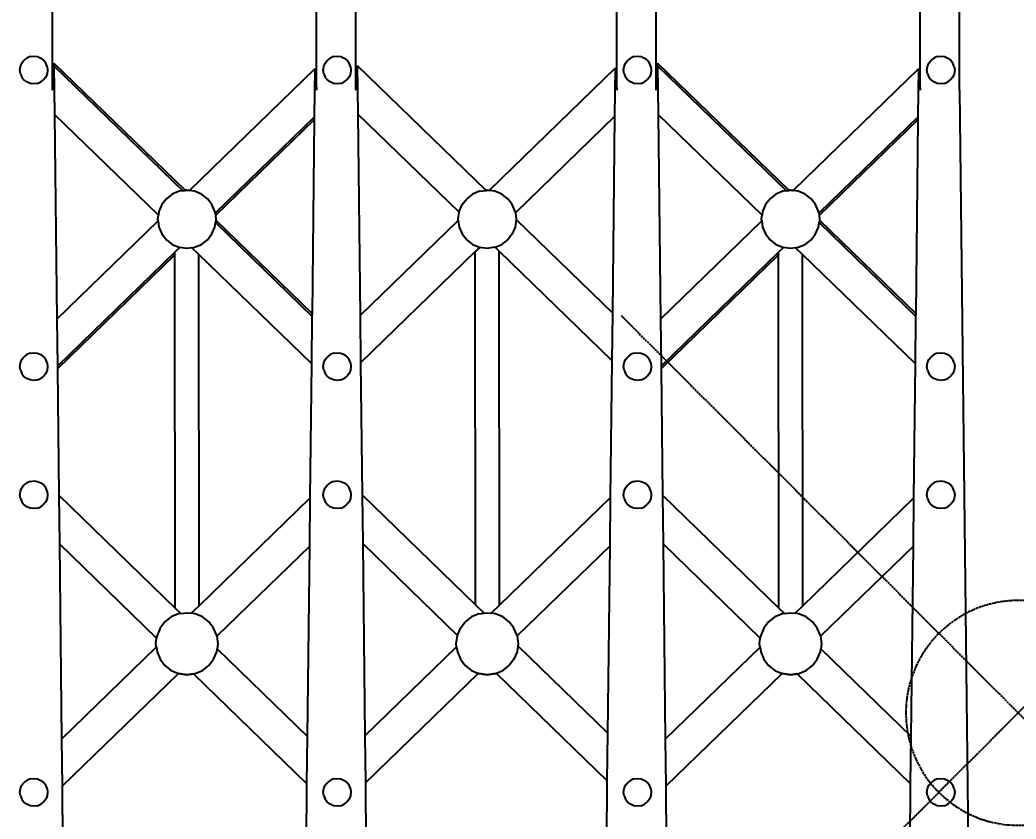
# Model space of a CAD drawing. Extents: x -202236 to 1002404, y -663931 to 1550022.
# Drawn here: x -71575 to -70710, y -329913 to -329219 of the extents above; entities that cross this region are included whole.
import ezdxf

# ---------------------------------------------------------------- set-up
doc = ezdxf.new("R2010")
doc.units = 0
doc.linetypes.add('99立面图例外参$0$99立面图例外参$0$$0$DOTE', pattern=[2.42, 2, -0.2, 0.02, -0.2])
for name, color, linetype in [('99立面图例外参$0$99立面图例外参$0$$0$A-AXIS-DOTE', 14, '99立面图例外参$0$99立面图例外参$0$$0$DOTE'), ('99立面图例外参$0$99立面图例外参$0$$0$AS-COLN', 6, 'Continuous'), ('DIM', 173, 'Continuous')]:
    doc.layers.add(name, color=color, linetype=linetype)
doc.styles.add('DHTEXT-1', font='ROMANS.shx', dxfattribs={"width": 0.7, "bigfont": 'CHINESE.shx'})
doc.dimstyles.new('ZN80', dxfattribs={"dimscale": 80, "dimtxt": 2.5, "dimasz": 1.5, "dimexe": 1, "dimexo": 2, "dimgap": 0.9, "dimtad": 1, "dimdec": 0, "dimdsep": 46, "dimtxsty": 'DHTEXT-1', "dimblk": 'ARCHTICK', "dimcen": 2.5, "dimclrd": 173, "dimclre": 173, "dimclrt": 7, "dimazin": 2, "dimtfac": 0.4, "dimtdec": 0, "dimtix": 1, "dimtmove": 2, "dimatfit": 3, "dimfxl": 0, "dimtolj": 1, "dimtzin": 0, "dimarcsym": 0})

# ---------------------------------------------------------------- blocks, each defined once
blk = doc.blocks.new('99立面图例外参$0$99立面图例外参$0$$0$dotee')
at = {"layer": '99立面图例外参$0$99立面图例外参$0$$0$A-AXIS-DOTE'}
for points in [[(433561.39, -2127753.22), (434268.49, -2128460.33)], [(434268.49, -2127753.22), (433561.39, -2128460.33)]]:
    blk.add_lwpolyline(points, dxfattribs=at)
blk.add_circle((433914.94, -2128106.78), 100, dxfattribs=at)
blk = doc.blocks.new('A$C4A4B1E4B')
at = {"color": 250}
for p, q in [((-903.96, 1056.56), (-903.96, 1499.88)), ((-674.68, 1056.56), (-674.68, 1499.88)), ((-640.59, 1056.56), (-640.59, 1499.88)), ((-413.94, 1056.56), (-413.94, 1499.88)), ((-379.85, 1056.56), (-379.85, 1499.88)), ((-150.57, 1056.56), (-150.57, 1499.88)), ((-116.48, 1056.56), (-116.48, 1499.88)), ((-930.59, 1080.07), (-928.71, 1082.51)), ((-926.27, 1084.39), (-928.71, 1082.51)), ((-923.4, 1085.6), (-926.27, 1084.39)), ((-923.4, 1085.6), (-920.21, 1086.03)), ((-920.21, 1086.03), (-917.01, 1085.6)), ((-917.01, 1085.6), (-914.14, 1084.39)), ((-914.14, 1084.39), (-911.71, 1082.51)), ((-909.82, 1080.07), (-911.71, 1082.51)), ((-667.22, 1080.07), (-665.34, 1082.51)), ((-662.9, 1084.39), (-665.34, 1082.51)), ((-660.03, 1085.6), (-662.9, 1084.39)), ((-660.03, 1085.6), (-656.84, 1086.03)), ((-656.84, 1086.03), (-653.64, 1085.6)), ((-653.64, 1085.6), (-650.77, 1084.39)), ((-650.77, 1084.39), (-648.34, 1082.51)), ((-646.45, 1080.07), (-648.34, 1082.51)), ((-406.48, 1080.07), (-404.6, 1082.51)), ((-402.17, 1084.39), (-404.6, 1082.51)), ((-399.29, 1085.6), (-402.17, 1084.39)), ((-399.29, 1085.6), (-396.1, 1086.03)), ((-396.1, 1086.03), (-392.9, 1085.6)), ((-392.9, 1085.6), (-390.03, 1084.39)), ((-390.03, 1084.39), (-387.6, 1082.51)), ((-385.72, 1080.07), (-387.6, 1082.51)), ((-143.11, 1080.07), (-141.23, 1082.51)), ((-138.8, 1084.39), (-141.23, 1082.51)), ((-135.92, 1085.6), (-138.8, 1084.39)), ((-135.92, 1085.6), (-132.73, 1086.03)), ((-132.73, 1086.03), (-129.53, 1085.6)), ((-129.53, 1085.6), (-126.66, 1084.39)), ((-126.66, 1084.39), (-124.23, 1082.51)), ((-122.35, 1080.07), (-124.23, 1082.51)), ((-932.23, 1074), (-931.8, 1077.2)), ((-931.8, 1070.81), (-932.23, 1074)), ((-931.8, 1077.2), (-930.59, 1080.07)), ((-908.61, 1077.2), (-909.82, 1080.07)), ((-908.61, 1077.2), (-908.18, 1074)), ((-908.18, 1074), (-908.61, 1070.81)), ((-903.96, 1056.56), (-902.76, 1080.05)), ((-902.76, 1080.05), (-789.14, 969.94)), ((-902.76, 1080.05), (-902.74, 1077.69)), ((-902.74, 1077.69), (-790.81, 969.24)), ((-902.74, 1077.69), (-902.25, 1035.48)), ((-784.78, 969.86), (-675.92, 1075.37)), ((-676.4, 1033.5), (-675.92, 1075.37)), ((-675.92, 1075.37), (-674.68, 1056.56)), ((-668.86, 1074), (-668.43, 1077.2)), ((-668.43, 1070.81), (-668.86, 1074)), ((-668.43, 1077.2), (-667.22, 1080.07)), ((-645.24, 1077.2), (-646.45, 1080.07)), ((-645.24, 1077.2), (-644.81, 1074)), ((-644.81, 1074), (-645.24, 1070.81)), ((-640.59, 1056.56), (-639.37, 1077.99)), ((-639.37, 1077.99), (-527.93, 970)), ((-639.37, 1077.99), (-638.89, 1035.78)), ((-524.42, 969.91), (-415.18, 1075.79)), ((-415.66, 1033.92), (-415.18, 1075.79)), ((-415.18, 1075.79), (-413.94, 1056.56)), ((-408.12, 1074), (-407.69, 1077.2)), ((-407.69, 1070.81), (-408.12, 1074)), ((-407.69, 1077.2), (-406.48, 1080.07)), ((-384.5, 1077.2), (-385.72, 1080.07)), ((-384.5, 1077.2), (-384.07, 1074)), ((-384.07, 1074), (-384.5, 1070.81)), ((-379.85, 1056.56), (-378.65, 1080.05)), ((-378.65, 1080.05), (-265.03, 969.94)), ((-378.65, 1080.05), (-378.63, 1077.69)), ((-378.63, 1077.69), (-266.7, 969.24)), ((-378.63, 1077.69), (-378.14, 1035.48)), ((-260.67, 969.86), (-151.81, 1075.37)), ((-152.3, 1033.5), (-151.81, 1075.37)), ((-151.81, 1075.37), (-150.57, 1056.56)), ((-144.75, 1074), (-144.32, 1077.2)), ((-144.32, 1070.81), (-144.75, 1074)), ((-144.32, 1077.2), (-143.11, 1080.07)), ((-121.13, 1077.2), (-122.35, 1080.07)), ((-121.13, 1077.2), (-120.7, 1074)), ((-120.7, 1074), (-121.13, 1070.81)), ((-931.8, 1070.81), (-930.59, 1067.94)), ((-930.59, 1067.94), (-928.71, 1065.5)), ((-926.27, 1063.62), (-928.71, 1065.5)), ((-914.14, 1063.62), (-911.71, 1065.5)), ((-909.82, 1067.94), (-911.71, 1065.5)), ((-908.61, 1070.81), (-909.82, 1067.94)), ((-668.43, 1070.81), (-667.22, 1067.94)), ((-667.22, 1067.94), (-665.34, 1065.5)), ((-662.9, 1063.62), (-665.34, 1065.5)), ((-650.77, 1063.62), (-648.34, 1065.5)), ((-646.45, 1067.94), (-648.34, 1065.5)), ((-645.24, 1070.81), (-646.45, 1067.94)), ((-407.69, 1070.81), (-406.48, 1067.94)), ((-406.48, 1067.94), (-404.6, 1065.5)), ((-402.17, 1063.62), (-404.6, 1065.5)), ((-390.03, 1063.62), (-387.6, 1065.5)), ((-385.72, 1067.94), (-387.6, 1065.5)), ((-384.5, 1070.81), (-385.72, 1067.94)), ((-144.32, 1070.81), (-143.11, 1067.94)), ((-143.11, 1067.94), (-141.23, 1065.5)), ((-138.8, 1063.62), (-141.23, 1065.5)), ((-126.66, 1063.62), (-124.23, 1065.5)), ((-122.35, 1067.94), (-124.23, 1065.5)), ((-121.13, 1070.81), (-122.35, 1067.94)), ((-923.4, 1062.41), (-926.27, 1063.62)), ((-920.21, 1061.98), (-923.4, 1062.41)), ((-917.01, 1062.41), (-920.21, 1061.98)), ((-917.01, 1062.41), (-914.14, 1063.62)), ((-660.03, 1062.41), (-662.9, 1063.62)), ((-656.84, 1061.98), (-660.03, 1062.41)), ((-653.64, 1062.41), (-656.84, 1061.98)), ((-653.64, 1062.41), (-650.77, 1063.62)), ((-399.29, 1062.41), (-402.17, 1063.62)), ((-396.1, 1061.98), (-399.29, 1062.41)), ((-392.9, 1062.41), (-396.1, 1061.98)), ((-392.9, 1062.41), (-390.03, 1063.62)), ((-135.92, 1062.41), (-138.8, 1063.62)), ((-132.73, 1061.98), (-135.92, 1062.41)), ((-129.53, 1062.41), (-132.73, 1061.98)), ((-129.53, 1062.41), (-126.66, 1063.62)), ((-116.48, 1056.56), (-105.9, 133.58)), ((-812.06, 948.09), (-902.25, 1035.48)), ((-902.25, 1035.48), (-900.22, 857.97)), ((-676.4, 1033.5), (-762.78, 949.78)), ((-676.43, 1031.15), (-762.43, 947.79)), ((-678.36, 862.6), (-676.43, 1031.15)), ((-676.43, 1031.15), (-676.4, 1033.5)), ((-550.98, 950.6), (-638.89, 1035.78)), ((-638.89, 1035.78), (-636.88, 860.9)), ((-415.66, 1033.92), (-502.02, 950.21)), ((-417.62, 863.11), (-415.66, 1033.92)), ((-287.95, 948.09), (-378.14, 1035.48)), ((-378.14, 1035.48), (-376.11, 857.97)), ((-152.3, 1033.5), (-238.67, 949.78)), ((-152.32, 1031.15), (-238.33, 947.79)), ((-154.25, 862.6), (-152.32, 1031.15)), ((-152.32, 1031.15), (-152.3, 1033.5)), ((-793.97, 968.81), (-800, 966.27)), ((-790.81, 969.24), (-793.97, 968.81)), ((-790.81, 969.24), (-788.7, 969.52)), ((-789.14, 969.94), (-787.27, 970.19)), ((-788.7, 969.52), (-789.14, 969.94)), ((-788.7, 969.52), (-787.28, 969.71)), ((-787.28, 969.71), (-785.22, 969.44)), ((-787.27, 970.19), (-784.78, 969.86)), ((-785.22, 969.44), (-784.78, 969.86)), ((-780.58, 968.81), (-785.22, 969.44)), ((-774.56, 966.27), (-780.58, 968.81)), ((-533.24, 968.81), (-539.26, 966.27)), ((-533.24, 968.81), (-527.5, 969.58)), ((-527.93, 970), (-526.53, 970.19)), ((-527.93, 970), (-527.5, 969.58)), ((-527.5, 969.58), (-526.54, 969.71)), ((-526.54, 969.71), (-524.86, 969.49)), ((-526.53, 970.19), (-524.42, 969.91)), ((-524.86, 969.49), (-524.42, 969.91)), ((-519.84, 968.81), (-524.86, 969.49)), ((-513.82, 966.27), (-519.84, 968.81)), ((-269.87, 968.81), (-275.89, 966.27)), ((-266.7, 969.24), (-269.87, 968.81)), ((-266.7, 969.24), (-264.59, 969.52)), ((-265.03, 969.94), (-263.16, 970.19)), ((-264.59, 969.52), (-265.03, 969.94)), ((-264.59, 969.52), (-263.17, 969.71)), ((-263.17, 969.71), (-261.11, 969.44)), ((-263.16, 970.19), (-260.67, 969.86)), ((-261.11, 969.44), (-260.67, 969.86)), ((-256.47, 968.81), (-261.11, 969.44)), ((-250.45, 966.27), (-256.47, 968.81)), ((-805.1, 962.32), (-809.04, 957.22)), ((-800, 966.27), (-805.1, 962.32)), ((-769.46, 962.32), (-774.56, 966.27)), ((-765.51, 957.22), (-769.46, 962.32)), ((-548.3, 957.22), (-544.36, 962.32)), ((-539.26, 966.27), (-544.36, 962.32)), ((-508.72, 962.32), (-513.82, 966.27)), ((-504.77, 957.22), (-508.72, 962.32)), ((-280.99, 962.32), (-284.93, 957.22)), ((-275.89, 966.27), (-280.99, 962.32)), ((-245.35, 962.32), (-250.45, 966.27)), ((-241.4, 957.22), (-245.35, 962.32)), ((-809.04, 957.22), (-811.59, 951.2)), ((-762.97, 951.2), (-765.51, 957.22)), ((-550.85, 951.2), (-548.3, 957.22)), ((-502.23, 951.2), (-504.77, 957.22)), ((-284.93, 957.22), (-287.48, 951.2)), ((-238.86, 951.2), (-241.4, 957.22)), ((-900.22, 857.97), (-812.31, 943.18)), ((-812.49, 944.5), (-812.45, 944.78)), ((-812.31, 943.18), (-812.49, 944.5)), ((-812.48, 944.98), (-812.06, 948.09)), ((-812.45, 944.78), (-812.48, 944.98)), ((-812.45, 944.78), (-812.01, 948.04)), ((-812.31, 943.18), (-811.59, 937.8)), ((-812.01, 948.04), (-812.06, 948.09)), ((-811.59, 951.2), (-812.01, 948.04)), ((-762.78, 949.78), (-762.97, 951.2)), ((-762.78, 949.78), (-762.5, 947.72)), ((-762.5, 947.72), (-762.43, 947.79)), ((-762.5, 947.72), (-762.09, 944.7)), ((-762.16, 943.8), (-762.44, 941.74)), ((-762.43, 947.79), (-762.06, 944.98)), ((-762.07, 944.5), (-762.16, 943.8)), ((-762.16, 943.8), (-678.36, 862.6)), ((-762.06, 944.98), (-762.09, 944.7)), ((-762.09, 944.7), (-762.07, 944.5)), ((-636.88, 860.9), (-551.62, 943.54)), ((-551.75, 944.5), (-551.71, 944.78)), ((-551.62, 943.54), (-551.75, 944.5)), ((-551.74, 944.98), (-550.98, 950.6)), ((-551.71, 944.78), (-551.74, 944.98)), ((-551.71, 944.78), (-550.93, 950.55)), ((-551.62, 943.54), (-550.85, 937.8)), ((-550.93, 950.55), (-550.98, 950.6)), ((-550.93, 950.55), (-550.85, 951.2)), ((-502.09, 950.15), (-502.23, 951.2)), ((-501.36, 944.26), (-502.23, 937.8)), ((-502.02, 950.21), (-502.09, 950.15)), ((-502.09, 950.15), (-501.36, 944.7)), ((-502.02, 950.21), (-501.32, 944.98)), ((-501.32, 944.98), (-501.36, 944.7)), ((-501.36, 944.7), (-501.33, 944.5)), ((-501.33, 944.5), (-501.36, 944.26)), ((-501.36, 944.26), (-417.62, 863.11)), ((-376.11, 857.97), (-288.2, 943.18)), ((-288.38, 944.5), (-288.34, 944.78)), ((-288.2, 943.18), (-288.38, 944.5)), ((-288.37, 944.98), (-287.95, 948.09)), ((-288.34, 944.78), (-288.37, 944.98)), ((-288.34, 944.78), (-287.9, 948.04)), ((-288.2, 943.18), (-287.48, 937.8)), ((-287.9, 948.04), (-287.95, 948.09)), ((-287.48, 951.2), (-287.9, 948.04)), ((-238.67, 949.78), (-238.86, 951.2)), ((-238.67, 949.78), (-238.39, 947.72)), ((-238.39, 947.72), (-238.33, 947.79)), ((-238.39, 947.72), (-237.99, 944.7)), ((-238.33, 947.79), (-237.95, 944.98)), ((-238.05, 943.8), (-238.33, 941.74)), ((-237.96, 944.5), (-238.05, 943.8)), ((-238.05, 943.8), (-154.25, 862.6)), ((-237.95, 944.98), (-237.99, 944.7)), ((-237.99, 944.7), (-237.96, 944.5)), ((-811.59, 937.8), (-809.04, 931.78)), ((-765.51, 931.78), (-762.97, 937.8)), ((-762.97, 937.8), (-762.44, 941.74)), ((-762.44, 941.74), (-678.39, 860.3)), ((-550.85, 937.8), (-548.3, 931.78)), ((-502.23, 937.8), (-504.77, 931.78)), ((-287.48, 937.8), (-284.93, 931.78)), ((-241.4, 931.78), (-238.86, 937.8)), ((-238.86, 937.8), (-238.33, 941.74)), ((-238.33, 941.74), (-154.28, 860.3)), ((-809.04, 931.78), (-805.1, 926.68)), ((-805.1, 926.68), (-800, 922.74)), ((-774.56, 922.74), (-769.46, 926.68)), ((-769.46, 926.68), (-765.51, 931.78)), ((-548.3, 931.78), (-544.36, 926.68)), ((-544.36, 926.68), (-539.26, 922.74)), ((-513.82, 922.74), (-508.72, 926.68)), ((-504.77, 931.78), (-508.72, 926.68)), ((-284.93, 931.78), (-280.99, 926.68)), ((-280.99, 926.68), (-275.89, 922.74)), ((-250.45, 922.74), (-245.35, 926.68)), ((-245.35, 926.68), (-241.4, 931.78)), ((-800, 922.74), (-793.97, 920.19)), ((-793.39, 920.11), (-797.62, 916.01)), ((-793.97, 920.19), (-793.39, 920.11)), ((-787.28, 919.29), (-793.39, 920.11)), ((-782.95, 919.87), (-787.28, 919.29)), ((-782.95, 919.87), (-780.58, 920.19)), ((-776.79, 913.91), (-782.95, 919.87)), ((-780.58, 920.19), (-774.56, 922.74)), ((-539.26, 922.74), (-533.24, 920.19)), ((-533.02, 920.16), (-536.88, 916.42)), ((-533.24, 920.19), (-533.02, 920.16)), ((-526.54, 919.29), (-533.02, 920.16)), ((-519.84, 920.19), (-526.54, 919.29)), ((-519.84, 920.19), (-519.68, 920.26)), ((-519.68, 920.26), (-513.82, 922.74)), ((-516.06, 916.75), (-519.68, 920.26)), ((-418.09, 821.83), (-516.06, 916.75)), ((-515.96, 609.62), (-516.06, 916.75)), ((-275.89, 922.74), (-269.87, 920.19)), ((-269.28, 920.11), (-273.51, 916.01)), ((-269.87, 920.19), (-269.28, 920.11)), ((-263.17, 919.29), (-269.28, 920.11)), ((-258.84, 919.87), (-263.17, 919.29)), ((-258.84, 919.87), (-256.47, 920.19)), ((-252.69, 913.91), (-258.84, 919.87)), ((-256.47, 920.19), (-250.45, 922.74)), ((-797.62, 916.01), (-899.75, 817.02)), ((-797.62, 913.68), (-899.72, 814.72)), ((-797.62, 913.68), (-797.62, 916.01)), ((-797.52, 607.26), (-797.62, 913.68)), ((-776.7, 609.21), (-776.79, 913.91)), ((-678.86, 819.02), (-776.79, 913.91)), ((-536.88, 916.42), (-636.41, 819.95)), ((-536.79, 610.1), (-536.88, 916.42)), ((-273.51, 916.01), (-375.64, 817.02)), ((-273.51, 913.68), (-375.61, 814.72)), ((-273.51, 913.68), (-273.51, 916.01)), ((-273.42, 607.26), (-273.51, 913.68)), ((-252.59, 609.21), (-252.69, 913.91)), ((-154.75, 819.02), (-252.69, 913.91)), ((-900.22, 857.97), (-899.75, 817.02)), ((-678.86, 819.02), (-678.39, 860.3)), ((-678.39, 860.3), (-678.36, 862.6)), ((-636.88, 860.9), (-636.41, 819.95)), ((-418.09, 821.83), (-417.62, 863.11)), ((-376.11, 857.97), (-375.64, 817.02)), ((-154.75, 819.02), (-154.28, 860.3)), ((-154.28, 860.3), (-154.25, 862.6)), ((-931.8, 819.95), (-930.59, 822.82)), ((-930.59, 822.82), (-928.71, 825.25)), ((-926.27, 827.13), (-928.71, 825.25)), ((-923.4, 828.35), (-926.27, 827.13)), ((-923.4, 828.35), (-920.21, 828.78)), ((-920.21, 828.78), (-917.01, 828.35)), ((-917.01, 828.35), (-914.14, 827.13)), ((-914.14, 827.13), (-911.71, 825.25)), ((-909.82, 822.82), (-911.71, 825.25)), ((-908.61, 819.95), (-909.82, 822.82)), ((-668.43, 819.95), (-667.22, 822.82)), ((-667.22, 822.82), (-665.34, 825.25)), ((-662.9, 827.13), (-665.34, 825.25)), ((-660.03, 828.35), (-662.9, 827.13)), ((-660.03, 828.35), (-656.84, 828.78)), ((-656.84, 828.78), (-653.64, 828.35)), ((-653.64, 828.35), (-650.77, 827.13)), ((-650.77, 827.13), (-648.34, 825.25)), ((-646.45, 822.82), (-648.34, 825.25)), ((-645.24, 819.95), (-646.45, 822.82)), ((-419.45, 703.17), (-418.09, 821.83)), ((-407.69, 819.95), (-406.48, 822.82)), ((-406.48, 822.82), (-404.6, 825.25)), ((-402.17, 827.13), (-404.6, 825.25)), ((-399.29, 828.35), (-402.17, 827.13)), ((-399.29, 828.35), (-396.1, 828.78)), ((-396.1, 828.78), (-392.9, 828.35)), ((-392.9, 828.35), (-390.03, 827.13)), ((-390.03, 827.13), (-387.6, 825.25)), ((-385.72, 822.82), (-387.6, 825.25)), ((-384.5, 819.95), (-385.72, 822.82)), ((-144.32, 819.95), (-143.11, 822.82)), ((-143.11, 822.82), (-141.23, 825.25)), ((-138.8, 827.13), (-141.23, 825.25)), ((-135.92, 828.35), (-138.8, 827.13)), ((-135.92, 828.35), (-132.73, 828.78)), ((-132.73, 828.78), (-129.53, 828.35)), ((-129.53, 828.35), (-126.66, 827.13)), ((-126.66, 827.13), (-124.23, 825.25)), ((-122.35, 822.82), (-124.23, 825.25)), ((-121.13, 819.95), (-122.35, 822.82)), ((-932.23, 816.75), (-931.8, 819.95)), ((-931.8, 813.56), (-932.23, 816.75)), ((-931.8, 813.56), (-930.59, 810.69)), ((-908.61, 813.56), (-909.82, 810.69)), ((-908.61, 819.95), (-908.18, 816.75)), ((-908.18, 816.75), (-908.61, 813.56)), ((-899.75, 817.02), (-899.72, 814.72)), ((-899.72, 814.72), (-898.46, 705.07)), ((-680.2, 702.75), (-678.86, 819.02)), ((-668.86, 816.75), (-668.43, 819.95)), ((-668.43, 813.56), (-668.86, 816.75)), ((-668.43, 813.56), (-667.22, 810.69)), ((-645.24, 813.56), (-646.45, 810.69)), ((-645.24, 819.95), (-644.81, 816.75)), ((-644.81, 816.75), (-645.24, 813.56)), ((-636.41, 819.95), (-635.1, 705.36)), ((-408.12, 816.75), (-407.69, 819.95)), ((-407.69, 813.56), (-408.12, 816.75)), ((-407.69, 813.56), (-406.48, 810.69)), ((-384.5, 813.56), (-385.72, 810.69)), ((-384.5, 819.95), (-384.07, 816.75)), ((-384.07, 816.75), (-384.5, 813.56)), ((-375.64, 817.02), (-375.61, 814.72)), ((-375.61, 814.72), (-374.36, 705.07)), ((-156.09, 702.75), (-154.75, 819.02)), ((-144.75, 816.75), (-144.32, 819.95)), ((-144.32, 813.56), (-144.75, 816.75)), ((-144.32, 813.56), (-143.11, 810.69)), ((-121.13, 813.56), (-122.35, 810.69)), ((-121.13, 819.95), (-120.7, 816.75)), ((-120.7, 816.75), (-121.13, 813.56)), ((-930.59, 810.69), (-928.71, 808.25)), ((-926.27, 806.37), (-928.71, 808.25)), ((-923.4, 805.16), (-926.27, 806.37)), ((-920.21, 804.73), (-923.4, 805.16)), ((-917.01, 805.16), (-920.21, 804.73)), ((-917.01, 805.16), (-914.14, 806.37)), ((-914.14, 806.37), (-911.71, 808.25)), ((-909.82, 810.69), (-911.71, 808.25)), ((-667.22, 810.69), (-665.34, 808.25)), ((-662.9, 806.37), (-665.34, 808.25)), ((-660.03, 805.16), (-662.9, 806.37)), ((-656.84, 804.73), (-660.03, 805.16)), ((-653.64, 805.16), (-656.84, 804.73)), ((-653.64, 805.16), (-650.77, 806.37)), ((-650.77, 806.37), (-648.34, 808.25)), ((-646.45, 810.69), (-648.34, 808.25)), ((-406.48, 810.69), (-404.6, 808.25)), ((-402.17, 806.37), (-404.6, 808.25)), ((-399.29, 805.16), (-402.17, 806.37)), ((-396.1, 804.73), (-399.29, 805.16)), ((-392.9, 805.16), (-396.1, 804.73)), ((-392.9, 805.16), (-390.03, 806.37)), ((-390.03, 806.37), (-387.6, 808.25)), ((-385.72, 810.69), (-387.6, 808.25)), ((-143.11, 810.69), (-141.23, 808.25)), ((-138.8, 806.37), (-141.23, 808.25)), ((-135.92, 805.16), (-138.8, 806.37)), ((-132.73, 804.73), (-135.92, 805.16)), ((-129.53, 805.16), (-132.73, 804.73)), ((-129.53, 805.16), (-126.66, 806.37)), ((-126.66, 806.37), (-124.23, 808.25)), ((-122.35, 810.69), (-124.23, 808.25)), ((-931.8, 708.71), (-930.59, 711.59)), ((-930.59, 711.59), (-928.71, 714.02)), ((-926.27, 715.9), (-928.71, 714.02)), ((-923.4, 717.12), (-926.27, 715.9)), ((-923.4, 717.12), (-920.21, 717.55)), ((-920.21, 717.55), (-917.01, 717.12)), ((-917.01, 717.12), (-914.14, 715.9)), ((-914.14, 715.9), (-911.71, 714.02)), ((-909.82, 711.59), (-911.71, 714.02)), ((-908.61, 708.71), (-909.82, 711.59)), ((-668.43, 708.71), (-667.22, 711.59)), ((-667.22, 711.59), (-665.34, 714.02)), ((-662.9, 715.9), (-665.34, 714.02)), ((-660.03, 717.12), (-662.9, 715.9)), ((-660.03, 717.12), (-656.84, 717.55)), ((-656.84, 717.55), (-653.64, 717.12)), ((-653.64, 717.12), (-650.77, 715.9)), ((-650.77, 715.9), (-648.34, 714.02)), ((-646.45, 711.59), (-648.34, 714.02)), ((-645.24, 708.71), (-646.45, 711.59)), ((-407.69, 708.71), (-406.48, 711.59)), ((-406.48, 711.59), (-404.6, 714.02)), ((-402.17, 715.9), (-404.6, 714.02)), ((-399.29, 717.12), (-402.17, 715.9)), ((-399.29, 717.12), (-396.1, 717.55)), ((-396.1, 717.55), (-392.9, 717.12)), ((-392.9, 717.12), (-390.03, 715.9)), ((-390.03, 715.9), (-387.6, 714.02)), ((-385.72, 711.59), (-387.6, 714.02)), ((-384.5, 708.71), (-385.72, 711.59)), ((-144.32, 708.71), (-143.11, 711.59)), ((-143.11, 711.59), (-141.23, 714.02)), ((-138.8, 715.9), (-141.23, 714.02)), ((-135.92, 717.12), (-138.8, 715.9)), ((-135.92, 717.12), (-132.73, 717.55)), ((-132.73, 717.55), (-129.53, 717.12)), ((-129.53, 717.12), (-126.66, 715.9)), ((-126.66, 715.9), (-124.23, 714.02)), ((-122.35, 711.59), (-124.23, 714.02)), ((-121.13, 708.71), (-122.35, 711.59)), ((-932.23, 705.52), (-931.8, 708.71)), ((-931.8, 702.33), (-932.23, 705.52)), ((-931.8, 702.33), (-930.59, 699.45)), ((-908.61, 702.33), (-909.82, 699.45)), ((-908.61, 708.71), (-908.18, 705.52)), ((-908.18, 705.52), (-908.61, 702.33)), ((-898.46, 705.07), (-797.52, 607.26)), ((-898.46, 705.07), (-897.98, 662.86)), ((-776.7, 609.21), (-680.2, 702.75)), ((-680.68, 660.88), (-680.2, 702.75)), ((-668.86, 705.52), (-668.43, 708.71)), ((-668.43, 702.33), (-668.86, 705.52)), ((-668.43, 702.33), (-667.22, 699.45)), ((-645.24, 702.33), (-646.45, 699.45)), ((-645.24, 708.71), (-644.81, 705.52)), ((-644.81, 705.52), (-645.24, 702.33)), ((-635.1, 705.36), (-536.79, 610.1)), ((-635.1, 705.36), (-634.61, 663.15)), ((-515.96, 609.62), (-419.45, 703.17)), ((-419.93, 661.3), (-419.45, 703.17)), ((-408.12, 705.52), (-407.69, 708.71)), ((-407.69, 702.33), (-408.12, 705.52)), ((-407.69, 702.33), (-406.48, 699.45)), ((-384.5, 702.33), (-385.72, 699.45)), ((-384.5, 708.71), (-384.07, 705.52)), ((-384.07, 705.52), (-384.5, 702.33)), ((-374.36, 705.07), (-273.42, 607.26)), ((-374.36, 705.07), (-373.87, 662.86)), ((-252.59, 609.21), (-156.09, 702.75)), ((-156.57, 660.88), (-156.09, 702.75)), ((-144.75, 705.52), (-144.32, 708.71)), ((-144.32, 702.33), (-144.75, 705.52)), ((-144.32, 702.33), (-143.11, 699.45)), ((-121.13, 702.33), (-122.35, 699.45)), ((-121.13, 708.71), (-120.7, 705.52)), ((-120.7, 705.52), (-121.13, 702.33)), ((-930.59, 699.45), (-928.71, 697.02)), ((-926.27, 695.14), (-928.71, 697.02)), ((-923.4, 693.92), (-926.27, 695.14)), ((-920.21, 693.49), (-923.4, 693.92)), ((-917.01, 693.92), (-920.21, 693.49)), ((-917.01, 693.92), (-914.14, 695.14)), ((-914.14, 695.14), (-911.71, 697.02)), ((-909.82, 699.45), (-911.71, 697.02)), ((-667.22, 699.45), (-665.34, 697.02)), ((-662.9, 695.14), (-665.34, 697.02)), ((-660.03, 693.92), (-662.9, 695.14)), ((-656.84, 693.49), (-660.03, 693.92)), ((-653.64, 693.92), (-656.84, 693.49)), ((-653.64, 693.92), (-650.77, 695.14)), ((-650.77, 695.14), (-648.34, 697.02)), ((-646.45, 699.45), (-648.34, 697.02)), ((-406.48, 699.45), (-404.6, 697.02)), ((-402.17, 695.14), (-404.6, 697.02)), ((-399.29, 693.92), (-402.17, 695.14)), ((-396.1, 693.49), (-399.29, 693.92)), ((-392.9, 693.92), (-396.1, 693.49)), ((-392.9, 693.92), (-390.03, 695.14)), ((-390.03, 695.14), (-387.6, 697.02)), ((-385.72, 699.45), (-387.6, 697.02)), ((-143.11, 699.45), (-141.23, 697.02)), ((-138.8, 695.14), (-141.23, 697.02)), ((-135.92, 693.92), (-138.8, 695.14)), ((-132.73, 693.49), (-135.92, 693.92)), ((-129.53, 693.92), (-132.73, 693.49)), ((-129.53, 693.92), (-126.66, 695.14)), ((-126.66, 695.14), (-124.23, 697.02)), ((-122.35, 699.45), (-124.23, 697.02)), ((-813.54, 581.04), (-897.98, 662.86)), ((-897.98, 662.86), (-896.04, 493.53)), ((-680.68, 660.88), (-761.24, 582.79)), ((-682.57, 495.86), (-680.68, 660.88)), ((-552.44, 583.53), (-634.61, 663.15)), ((-634.61, 663.15), (-632.7, 496.47)), ((-419.93, 661.3), (-500.55, 583.15)), ((-421.8, 498.67), (-419.93, 661.3)), ((-289.43, 581.04), (-373.87, 662.86)), ((-373.87, 662.86), (-371.93, 493.53)), ((-156.57, 660.88), (-237.13, 582.79)), ((-158.46, 495.86), (-156.57, 660.88)), ((-797.52, 607.26), (-792.6, 602.49)), ((-783.42, 602.69), (-776.7, 609.21)), ((-536.79, 610.1), (-529.29, 602.84)), ((-515.96, 609.62), (-523.06, 602.74)), ((-273.42, 607.26), (-268.49, 602.49)), ((-259.32, 602.69), (-252.59, 609.21)), ((-800.85, 599.53), (-806.29, 595.32)), ((-794.42, 602.25), (-800.85, 599.53)), ((-792.6, 602.49), (-794.42, 602.25)), ((-792.6, 602.49), (-787.27, 603.21)), ((-787.27, 603.21), (-783.42, 602.69)), ((-780.13, 602.25), (-783.42, 602.69)), ((-773.7, 599.53), (-780.13, 602.25)), ((-768.25, 595.32), (-773.7, 599.53)), ((-540.11, 599.53), (-545.56, 595.32)), ((-533.68, 602.25), (-540.11, 599.53)), ((-533.68, 602.25), (-529.29, 602.84)), ((-529.29, 602.84), (-526.54, 603.21)), ((-526.54, 603.21), (-523.06, 602.74)), ((-519.39, 602.25), (-523.06, 602.74)), ((-512.96, 599.53), (-519.39, 602.25)), ((-507.52, 595.32), (-512.96, 599.53)), ((-276.74, 599.53), (-282.19, 595.32)), ((-270.31, 602.25), (-276.74, 599.53)), ((-268.49, 602.49), (-270.31, 602.25)), ((-268.49, 602.49), (-263.17, 603.21)), ((-263.17, 603.21), (-259.32, 602.69)), ((-256.02, 602.25), (-259.32, 602.69)), ((-249.59, 599.53), (-256.02, 602.25)), ((-244.15, 595.32), (-249.59, 599.53)), ((-810.5, 589.88), (-813.22, 583.45)), ((-806.29, 595.32), (-810.5, 589.88)), ((-764.05, 589.88), (-768.25, 595.32)), ((-761.33, 583.45), (-764.05, 589.88)), ((-552.44, 583.53), (-549.76, 589.88)), ((-549.76, 589.88), (-545.56, 595.32)), ((-503.31, 589.88), (-507.52, 595.32)), ((-500.59, 583.45), (-503.31, 589.88)), ((-286.39, 589.88), (-289.11, 583.45)), ((-282.19, 595.32), (-286.39, 589.88)), ((-239.94, 589.88), (-244.15, 595.32)), ((-237.22, 583.45), (-239.94, 589.88)), ((-814.18, 576.3), (-813.54, 581.04)), ((-813.22, 583.45), (-813.54, 581.04)), ((-761.24, 582.79), (-761.33, 583.45)), ((-761.24, 582.79), (-760.37, 576.3)), ((-553.44, 576.3), (-552.48, 583.45)), ((-552.48, 583.45), (-552.44, 583.53)), ((-500.55, 583.15), (-500.59, 583.45)), ((-500.55, 583.15), (-499.63, 576.3)), ((-290.07, 576.3), (-289.43, 581.04)), ((-289.11, 583.45), (-289.43, 581.04)), ((-237.13, 582.79), (-237.22, 583.45)), ((-237.13, 582.79), (-236.26, 576.3)), ((-896.04, 493.53), (-813.81, 573.24)), ((-814.16, 576.15), (-814.18, 576.3)), ((-814.18, 575.99), (-814.16, 576.15)), ((-813.81, 573.24), (-814.18, 575.99)), ((-813.77, 573.27), (-814.16, 576.15)), ((-813.81, 573.24), (-813.77, 573.27)), ((-813.77, 573.27), (-813.22, 569.15)), ((-761.33, 569.15), (-760.97, 571.84)), ((-760.39, 576.15), (-760.97, 571.84)), ((-760.97, 571.84), (-760.93, 571.8)), ((-760.37, 575.99), (-760.93, 571.8)), ((-760.93, 571.8), (-682.57, 495.86)), ((-760.37, 576.3), (-760.39, 576.15)), ((-760.39, 576.15), (-760.37, 575.99)), ((-632.7, 496.47), (-553.12, 573.61)), ((-553.42, 576.15), (-553.44, 576.3)), ((-553.44, 575.99), (-553.42, 576.15)), ((-553.12, 573.61), (-553.44, 575.99)), ((-553.08, 573.64), (-553.42, 576.15)), ((-553.12, 573.61), (-553.08, 573.64)), ((-553.08, 573.64), (-552.48, 569.15)), ((-499.89, 574.35), (-500.59, 569.15)), ((-499.65, 576.15), (-499.89, 574.35)), ((-499.89, 574.35), (-499.86, 574.31)), ((-499.63, 575.99), (-499.86, 574.31)), ((-499.86, 574.31), (-421.8, 498.67)), ((-499.63, 576.3), (-499.65, 576.15)), ((-499.65, 576.15), (-499.63, 575.99)), ((-371.93, 493.53), (-289.7, 573.24)), ((-290.05, 576.15), (-290.07, 576.3)), ((-290.07, 575.99), (-290.05, 576.15)), ((-289.7, 573.24), (-290.07, 575.99)), ((-289.66, 573.27), (-290.05, 576.15)), ((-289.7, 573.24), (-289.66, 573.27)), ((-289.66, 573.27), (-289.11, 569.15)), ((-237.22, 569.15), (-236.86, 571.84)), ((-236.28, 576.15), (-236.86, 571.84)), ((-236.86, 571.84), (-236.83, 571.8)), ((-236.26, 575.99), (-236.83, 571.8)), ((-236.83, 571.8), (-158.46, 495.86)), ((-236.26, 576.3), (-236.28, 576.15)), ((-236.28, 576.15), (-236.26, 575.99)), ((-813.22, 569.15), (-810.5, 562.73)), ((-810.5, 562.73), (-806.29, 557.28)), ((-768.25, 557.28), (-764.05, 562.73)), ((-764.05, 562.73), (-761.33, 569.15)), ((-552.48, 569.15), (-549.76, 562.73)), ((-549.76, 562.73), (-545.56, 557.28)), ((-503.31, 562.73), (-507.52, 557.28)), ((-500.59, 569.15), (-503.31, 562.73)), ((-289.11, 569.15), (-286.39, 562.73)), ((-286.39, 562.73), (-282.19, 557.28)), ((-244.15, 557.28), (-239.94, 562.73)), ((-239.94, 562.73), (-237.22, 569.15)), ((-806.29, 557.28), (-800.85, 553.07)), ((-773.7, 553.07), (-768.25, 557.28)), ((-545.56, 557.28), (-540.11, 553.07)), ((-512.96, 553.07), (-507.52, 557.28)), ((-282.19, 557.28), (-276.74, 553.07)), ((-249.59, 553.07), (-244.15, 557.28)), ((-794.83, 550.22), (-895.57, 452.58)), ((-800.85, 553.07), (-794.61, 550.44)), ((-794.61, 550.44), (-794.83, 550.22)), ((-794.42, 550.05), (-794.83, 550.22)), ((-794.42, 550.36), (-794.61, 550.44)), ((-787.27, 549.4), (-794.42, 550.36)), ((-787.27, 549.09), (-794.42, 550.05)), ((-781.67, 550.15), (-787.27, 549.4)), ((-781.39, 549.88), (-787.27, 549.09)), ((-781.67, 550.15), (-780.13, 550.36)), ((-781.39, 549.88), (-781.67, 550.15)), ((-683.04, 454.58), (-781.39, 549.88)), ((-780.13, 550.36), (-773.7, 553.07)), ((-534.39, 550.35), (-632.23, 455.52)), ((-540.11, 553.07), (-534.17, 550.57)), ((-534.17, 550.57), (-534.39, 550.35)), ((-533.68, 550.05), (-534.39, 550.35)), ((-533.68, 550.36), (-534.17, 550.57)), ((-526.54, 549.4), (-533.68, 550.36)), ((-526.54, 549.09), (-533.68, 550.05)), ((-519.39, 550.36), (-526.54, 549.4)), ((-519.39, 550.05), (-526.54, 549.09)), ((-519.39, 550.36), (-518.57, 550.71)), ((-519.39, 550.05), (-518.35, 550.49)), ((-518.57, 550.71), (-512.96, 553.07)), ((-518.35, 550.49), (-518.57, 550.71)), ((-422.27, 457.39), (-518.35, 550.49)), ((-270.73, 550.22), (-371.46, 452.58)), ((-276.74, 553.07), (-270.5, 550.44)), ((-270.5, 550.44), (-270.73, 550.22)), ((-270.31, 550.05), (-270.73, 550.22)), ((-270.31, 550.36), (-270.5, 550.44)), ((-263.17, 549.4), (-270.31, 550.36)), ((-263.17, 549.09), (-270.31, 550.05)), ((-257.56, 550.15), (-263.17, 549.4)), ((-257.28, 549.88), (-263.17, 549.09)), ((-257.56, 550.15), (-256.02, 550.36)), ((-257.28, 549.88), (-257.56, 550.15)), ((-158.93, 454.58), (-257.28, 549.88)), ((-256.02, 550.36), (-249.59, 553.07)), ((-896.04, 493.53), (-895.57, 452.58)), ((-683.04, 454.58), (-682.57, 495.86)), ((-632.7, 496.47), (-632.23, 455.52)), ((-422.27, 457.39), (-421.8, 498.67)), ((-371.93, 493.53), (-371.46, 452.58)), ((-158.93, 454.58), (-158.46, 495.86)), ((-923.4, 458.96), (-926.27, 457.75)), ((-923.4, 458.96), (-920.21, 459.39)), ((-920.21, 459.39), (-917.01, 458.96)), ((-917.01, 458.96), (-914.14, 457.75)), ((-660.03, 458.96), (-662.9, 457.75)), ((-660.03, 458.96), (-656.84, 459.39)), ((-656.84, 459.39), (-653.64, 458.96)), ((-653.64, 458.96), (-650.77, 457.75)), ((-399.29, 458.96), (-402.17, 457.75)), ((-399.29, 458.96), (-396.1, 459.39)), ((-396.1, 459.39), (-392.9, 458.96)), ((-392.9, 458.96), (-390.03, 457.75)), ((-135.92, 458.96), (-138.8, 457.75)), ((-135.92, 458.96), (-132.73, 459.39)), ((-132.73, 459.39), (-129.53, 458.96)), ((-129.53, 458.96), (-126.66, 457.75)), ((-932.23, 447.36), (-931.8, 450.56)), ((-931.8, 450.56), (-930.59, 453.43)), ((-930.59, 453.43), (-928.71, 455.87)), ((-926.27, 457.75), (-928.71, 455.87)), ((-914.14, 457.75), (-911.71, 455.87)), ((-909.82, 453.43), (-911.71, 455.87)), ((-908.61, 450.56), (-909.82, 453.43)), ((-908.61, 450.56), (-908.18, 447.36)), ((-895.57, 452.58), (-892.59, 65.33)), ((-685.26, 133.58), (-683.04, 454.58)), ((-668.86, 447.36), (-668.43, 450.56)), ((-668.43, 450.56), (-667.22, 453.43)), ((-667.22, 453.43), (-665.34, 455.87)), ((-662.9, 457.75), (-665.34, 455.87)), ((-650.77, 457.75), (-648.34, 455.87)), ((-646.45, 453.43), (-648.34, 455.87)), ((-645.24, 450.56), (-646.45, 453.43)), ((-645.24, 450.56), (-644.81, 447.36)), ((-632.23, 455.52), (-630, 133.58)), ((-425.3, 65.33), (-422.27, 457.39)), ((-408.12, 447.36), (-407.69, 450.56)), ((-407.69, 450.56), (-406.48, 453.43)), ((-406.48, 453.43), (-404.6, 455.87)), ((-402.17, 457.75), (-404.6, 455.87)), ((-390.03, 457.75), (-387.6, 455.87)), ((-385.72, 453.43), (-387.6, 455.87)), ((-384.5, 450.56), (-385.72, 453.43)), ((-384.5, 450.56), (-384.07, 447.36)), ((-371.46, 452.58), (-368.48, 65.33)), ((-161.15, 133.58), (-158.93, 454.58)), ((-144.75, 447.36), (-144.32, 450.56)), ((-144.32, 450.56), (-143.11, 453.43)), ((-143.11, 453.43), (-141.23, 455.87)), ((-138.8, 457.75), (-141.23, 455.87)), ((-126.66, 457.75), (-124.23, 455.87)), ((-122.35, 453.43), (-124.23, 455.87)), ((-121.13, 450.56), (-122.35, 453.43)), ((-121.13, 450.56), (-120.7, 447.36)), ((-931.8, 444.17), (-932.23, 447.36)), ((-931.8, 444.17), (-930.59, 441.3)), ((-930.59, 441.3), (-928.71, 438.86)), ((-909.82, 441.3), (-911.71, 438.86)), ((-908.61, 444.17), (-909.82, 441.3)), ((-908.18, 447.36), (-908.61, 444.17)), ((-668.43, 444.17), (-668.86, 447.36)), ((-668.43, 444.17), (-667.22, 441.3)), ((-667.22, 441.3), (-665.34, 438.86)), ((-646.45, 441.3), (-648.34, 438.86)), ((-645.24, 444.17), (-646.45, 441.3)), ((-644.81, 447.36), (-645.24, 444.17)), ((-407.69, 444.17), (-408.12, 447.36)), ((-407.69, 444.17), (-406.48, 441.3)), ((-406.48, 441.3), (-404.6, 438.86)), ((-385.72, 441.3), (-387.6, 438.86)), ((-384.5, 444.17), (-385.72, 441.3)), ((-384.07, 447.36), (-384.5, 444.17)), ((-144.32, 444.17), (-144.75, 447.36)), ((-144.32, 444.17), (-143.11, 441.3)), ((-143.11, 441.3), (-141.23, 438.86)), ((-122.35, 441.3), (-124.23, 438.86)), ((-121.13, 444.17), (-122.35, 441.3)), ((-120.7, 447.36), (-121.13, 444.17)), ((-926.27, 436.98), (-928.71, 438.86)), ((-923.4, 435.77), (-926.27, 436.98)), ((-920.21, 435.34), (-923.4, 435.77)), ((-917.01, 435.77), (-920.21, 435.34)), ((-917.01, 435.77), (-914.14, 436.98)), ((-914.14, 436.98), (-911.71, 438.86)), ((-662.9, 436.98), (-665.34, 438.86)), ((-660.03, 435.77), (-662.9, 436.98)), ((-656.84, 435.34), (-660.03, 435.77)), ((-653.64, 435.77), (-656.84, 435.34)), ((-653.64, 435.77), (-650.77, 436.98)), ((-650.77, 436.98), (-648.34, 438.86)), ((-402.17, 436.98), (-404.6, 438.86)), ((-399.29, 435.77), (-402.17, 436.98)), ((-396.1, 435.34), (-399.29, 435.77)), ((-392.9, 435.77), (-396.1, 435.34)), ((-392.9, 435.77), (-390.03, 436.98)), ((-390.03, 436.98), (-387.6, 438.86)), ((-138.8, 436.98), (-141.23, 438.86)), ((-135.92, 435.77), (-138.8, 436.98)), ((-132.73, 435.34), (-135.92, 435.77)), ((-129.53, 435.77), (-132.73, 435.34)), ((-129.53, 435.77), (-126.66, 436.98)), ((-126.66, 436.98), (-124.23, 438.86))]:
    blk.add_line(p, q, dxfattribs=at)
blk = doc.blocks.new('_ArchTick')
at = {"color": 0, "linetype": 'ByBlock', "const_width": 0.4}
blk.add_lwpolyline([(-0.5, -0.5), (0.5, 0.5)], dxfattribs=at)
blk = doc.blocks.new('*D486')
at = {"layer": 'Defpoints', "color": 0, "ltscale": 800, "transparency": 16777216}
for p in [(-69678.4, -328812.79), (-70708.23, -329267.79), (-69678.4, -329267.79)]:
    blk.add_point(p, dxfattribs=at)
at = {"layer": 'DIM', "color": 173, "linetype": 'ByBlock', "lineweight": -2, "ltscale": 800, "transparency": 16777216}
for p, q in [((-70708.23, -329107.79), (-70708.23, -328732.79)), ((-69678.4, -329107.79), (-69678.4, -328732.79)), ((-70708.23, -328812.79), (-69678.4, -328812.79))]:
    blk.add_line(p, q, dxfattribs=at)
at = {"layer": 'DIM', "color": 173, "lineweight": -2, "ltscale": 800, "transparency": 16777216, "xscale": 120, "yscale": 120, "zscale": 120, "rotation": 180}
blk.add_blockref('_ArchTick', (-70708.23, -328812.79), dxfattribs=at)
at = {"layer": 'DIM', "color": 173, "lineweight": -2, "ltscale": 800, "transparency": 16777216, "xscale": 120, "yscale": 120, "zscale": 120}
blk.add_blockref('_ArchTick', (-69678.4, -328812.79), dxfattribs=at)
at = {"layer": 'DIM', "color": 7, "ltscale": 800, "transparency": 16777216, "insert": (-70193.31, -328640.79), "char_height": 200, "attachment_point": 5, "style": 'DHTEXT-1'}
blk.add_mtext('\\A1;1030', dxfattribs=at)

msp = doc.modelspace()

# ---------------------------------------------------------------- block references
msp.add_blockref('A$C4A4B1E4B', (-70642.71, -330336.78))
at = {"layer": '99立面图例外参$0$99立面图例外参$0$$0$AS-COLN', "color": 4, "xscale": -0.9750000000000001, "yscale": 0.9750000000000001, "zscale": 0.9750000000000001}
msp.add_blockref('99立面图例外参$0$99立面图例外参$0$$0$dotee', (352358.84, 1745083.6), dxfattribs=at)

# ---------------------------------------------------------------- dimensions: what is measured, and where the dimension line sits
at = {"layer": 'DIM', "ltscale": 800}
dim = msp.add_aligned_dim(p1=(-70708.23, -329267.79), p2=(-69678.4, -329267.79), distance=455, dimstyle='ZN80', dxfattribs=at)
dim.commit()
dim.dimension.update_dxf_attribs({"geometry": '*D486', "text_midpoint": (-70193.31, -328640.79)})

doc.saveas('drawing.dxf')
